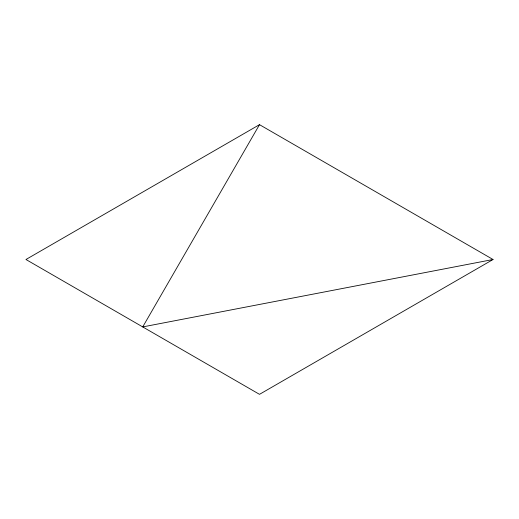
<?xml version="1.0" encoding="UTF-8"?>
<svg xmlns="http://www.w3.org/2000/svg" width="519" height="519" viewBox="0 0 519 519"><rect width="100%" height="100%" fill="white"/><g stroke="black" fill="none" stroke-linecap="round" stroke-linejoin="round"><path stroke-width="0.78" d="M259.5 124.664L142.725 326.918L493.05 259.5L259.5 124.664L25.95 259.5L259.5 394.336L493.05 259.5"/></g></svg>
